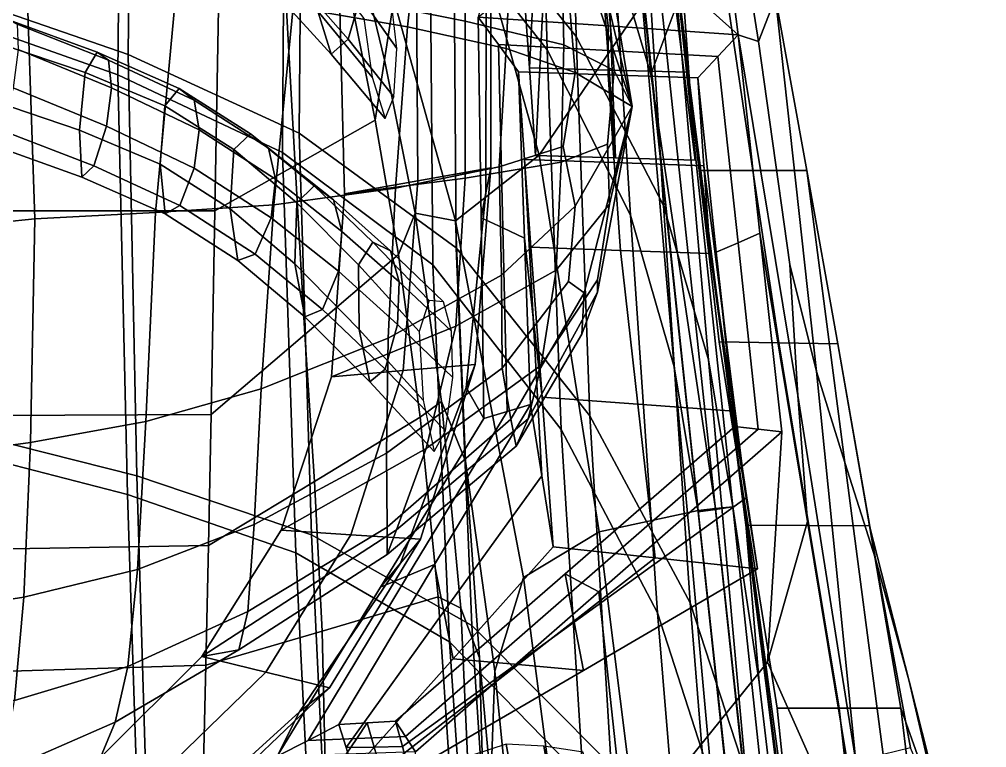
# Model space of a CAD drawing. Extents: x -0.97 to 0.97, y -3.2 to 2.94.
# Drawn here: x 0.1094 to 0.5356, y 2.1244 to 2.4453 of the extents above; entities that cross this region are included whole.
import ezdxf

# ---------------------------------------------------------------- set-up
doc = ezdxf.new("R2010")
doc.units = 0

msp = doc.modelspace()

# ---------------------------------------------------------------- linework, layer by layer
for points in [[(0.35474, 2.43777, 0.65182), (0.35028, 2.61155, 0.51329), (0.30258, 2.66265, 0.55664), (0.30073, 2.50512, 0.6853)], [(0.34186, 2.43184, 0.64524), (0.29019, 2.49743, 0.67627), (0.29177, 2.6549, 0.54807), (0.3372, 2.6057, 0.50708)], [(0.35474, 2.43777, 0.65182), (0.39313, 2.36324, 0.61347), (0.38119, 2.55497, 0.46512), (0.35028, 2.61155, 0.51329)], [(0.0804, 2.60826, 0.71814), (0.07926, 2.45676, 0.83597), (0.15724, 2.42981, 0.83325), (0.15899, 2.58372, 0.71343)], [(0.34186, 2.43184, 0.64524), (0.3372, 2.6057, 0.50708), (0.3666, 2.55096, 0.46133), (0.37865, 2.35906, 0.60939)], [(0.07815, 2.59851, 0.70653), (0.15427, 2.57426, 0.70215), (0.15278, 2.42084, 0.82144), (0.07715, 2.44759, 0.82382)], [(0.23396, 2.55155, 0.70416), (0.15899, 2.58372, 0.71343), (0.15724, 2.42981, 0.83325), (0.2327, 2.39508, 0.82687)], [(0.2263, 2.54273, 0.69365), (0.22536, 2.38659, 0.81583), (0.15278, 2.42084, 0.82144), (0.15427, 2.57426, 0.70215)], [(0.41307, 2.29525, 0.58001), (0.39485, 2.50335, 0.42377), (0.38119, 2.55497, 0.46512), (0.39313, 2.36324, 0.61347)], [(0.23396, 2.55155, 0.70416), (0.2327, 2.39508, 0.82687), (0.30181, 2.34464, 0.81166), (0.30073, 2.50512, 0.6853)], [(0.35004, 2.5474, 0.28552), (0.38767, 2.42118, 0.40106), (0.39988, 2.4542, 0.38582), (0.35942, 2.55006, 0.28417)], [(0.39792, 2.29217, 0.57761), (0.37865, 2.35906, 0.60939), (0.3666, 2.55096, 0.46133), (0.37963, 2.50048, 0.42158)], [(0.35004, 2.5474, 0.28552), (0.34065, 2.54474, 0.28688), (0.38461, 2.45342, 0.38454), (0.38767, 2.42118, 0.40106)], [(0.42297, 2.51155, 0.24647), (0.42143, 2.5481, 0.28594), (0.44254, 2.45491, 0.38916), (0.43509, 2.43553, 0.27027)], [(0.2263, 2.54273, 0.69365), (0.29019, 2.49743, 0.67627), (0.29159, 2.3371, 0.80213), (0.22536, 2.38659, 0.81583)], [(0.33807, 2.50433, 0.21064), (0.33409, 2.42397, 0.20641), (0.33133, 2.46263, 0.17228), (0.33532, 2.54299, 0.17652)], [(0.3942, 2.5021, 0.20964), (0.39145, 2.54076, 0.17552), (0.40161, 2.46062, 0.16934), (0.40436, 2.42196, 0.20347)], [(0.30572, 2.51095, 0.06172), (0.2564, 2.53919, 0.0911), (0.25043, 2.45562, 0.14673), (0.30574, 2.4445, 0.08485)], [(0.40232, 2.54031, 0.17532), (0.41318, 2.53987, 0.17513), (0.42604, 2.43846, 0.16755), (0.41382, 2.44954, 0.16844)], [(0.42297, 2.51155, 0.24647), (0.43509, 2.43553, 0.27027), (0.42604, 2.43846, 0.16755), (0.41318, 2.53987, 0.17513)], [(0.28755, 2.50746, -0.28997), (0.28045, 2.44204, -0.31555), (0.22994, 2.45063, -0.36101), (0.24199, 2.52857, -0.32892)], [(0.2703, 2.42744, 0.3058), (0.27441, 2.45399, 0.34356), (0.25597, 2.52033, 0.26663), (0.25579, 2.48713, 0.24348)], [(0.30572, 2.51095, 0.06172), (0.30574, 2.4445, 0.08485), (0.34927, 2.43407, 0.03311), (0.34808, 2.48404, 0.01838)], [(0.28755, 2.50746, -0.28997), (0.32627, 2.48226, -0.24301), (0.32393, 2.43246, -0.25806), (0.28045, 2.44204, -0.31555)], [(0.31161, 2.48124, 0.33469), (0.33848, 2.38544, 0.42287), (0.38461, 2.45342, 0.38454), (0.34881, 2.5085, 0.32582)], [(0.35474, 2.43777, 0.65182), (0.30073, 2.50512, 0.6853), (0.30181, 2.34464, 0.81166), (0.36079, 2.27057, 0.78246)], [(0.33807, 2.50433, 0.21064), (0.34083, 2.46567, 0.24477), (0.33684, 2.38531, 0.24053), (0.33409, 2.42397, 0.20641)], [(0.35986, 2.50214, -0.07996), (0.36828, 2.47447, -0.05742), (0.37939, 2.40685, -0.11433), (0.35883, 2.49482, -0.11486)], [(0.3942, 2.5021, 0.20964), (0.40436, 2.42196, 0.20347), (0.40711, 2.3833, 0.23759), (0.39695, 2.46344, 0.24376)], [(0.41307, 2.29525, 0.58001), (0.42379, 2.23053, 0.54899), (0.39988, 2.4542, 0.38582), (0.39485, 2.50335, 0.42377)], [(0.35304, 2.50178, -0.14847), (0.35883, 2.49482, -0.11486), (0.37939, 2.40685, -0.11433), (0.35714, 2.47388, -0.16929)], [(0.39792, 2.29217, 0.57761), (0.37963, 2.50048, 0.42158), (0.38449, 2.45212, 0.38484), (0.40843, 2.22824, 0.54784)], [(0.34186, 2.43184, 0.64524), (0.34815, 2.2646, 0.77542), (0.29159, 2.3371, 0.80213), (0.29019, 2.49743, 0.67627)], [(0.05904, 2.3515, -0.40381), (0.05912, 2.46713, -0.42557), (0.11164, 2.49237, -0.4049), (0.11615, 2.35736, -0.39454)], [(0.16939, 2.36017, -0.38308), (0.11615, 2.35736, -0.39454), (0.11164, 2.49237, -0.4049), (0.17841, 2.45822, -0.38466)], [(0.2703, 2.42744, 0.3058), (0.25579, 2.48713, 0.24348), (0.25561, 2.45393, 0.22032), (0.26618, 2.4009, 0.26805)], [(0.31161, 2.48124, 0.33469), (0.27441, 2.45399, 0.34356), (0.30149, 2.35646, 0.42289), (0.33848, 2.38544, 0.42287)], [(0.35128, 2.45707, -0.19927), (0.35434, 2.42188, -0.19835), (0.32393, 2.43246, -0.25806), (0.32627, 2.48226, -0.24301)], [(0.36855, 2.45798, -0.02581), (0.34808, 2.48404, 0.01838), (0.34927, 2.43407, 0.03311), (0.3714, 2.42278, -0.02695)], [(0.25427, 2.43662, 0.37731), (0.25975, 2.45521, 0.38211), (0.2416, 2.47719, 0.42942), (0.23325, 2.46046, 0.43102)], [(0.24086, 2.44894, 0.33551), (0.2468, 2.42989, 0.36117), (0.22357, 2.45556, 0.4212), (0.21798, 2.4751, 0.3975)], [(0.24086, 2.44894, 0.33551), (0.23965, 2.47369, 0.31941), (0.26122, 2.44564, 0.25168), (0.26475, 2.41984, 0.26463)], [(0.35128, 2.45707, -0.19927), (0.35714, 2.47388, -0.16929), (0.37939, 2.40685, -0.11433), (0.35434, 2.42188, -0.19835)], [(0.36855, 2.45798, -0.02581), (0.3714, 2.42278, -0.02695), (0.37939, 2.40685, -0.11433), (0.36828, 2.47447, -0.05742)], [(0.25973, 2.47178, 0.37375), (0.25975, 2.45521, 0.38211), (0.27565, 2.43248, 0.33205), (0.27358, 2.45, 0.32676)], [(0.28489, 2.37416, 0.12454), (0.28435, 2.46074, 0.13753), (0.31717, 2.4691, 0.13021), (0.31708, 2.37986, 0.11748)], [(0.31496, 2.36888, 0.13446), (0.31708, 2.37986, 0.11748), (0.31717, 2.4691, 0.13021), (0.315, 2.45913, 0.14765)], [(0.09778, 2.36085, 0.16228), (0.19555, 2.36085, 0.16228), (0.19741, 2.46647, 0.19645), (0.0987, 2.46647, 0.19645)], [(0.23087, 2.38087, 0.21516), (0.22651, 2.4602, 0.20839), (0.19741, 2.46647, 0.19645), (0.19555, 2.36085, 0.16228)], [(0.36889, 2.46456, 0.24427), (0.37198, 2.38431, 0.23906), (0.33684, 2.38531, 0.24053), (0.34083, 2.46567, 0.24477)], [(0.36889, 2.46456, 0.24427), (0.39695, 2.46344, 0.24376), (0.40711, 2.3833, 0.23759), (0.37198, 2.38431, 0.23906)], [(0.25427, 2.43662, 0.37731), (0.23325, 2.46046, 0.43102), (0.22357, 2.45556, 0.4212), (0.2468, 2.42989, 0.36117)], [(0.23087, 2.38087, 0.21516), (0.26618, 2.4009, 0.26805), (0.25561, 2.45393, 0.22032), (0.22651, 2.4602, 0.20839)], [(0.28489, 2.37416, 0.12454), (0.2527, 2.36845, 0.13161), (0.25043, 2.45562, 0.14673), (0.28435, 2.46074, 0.13753)], [(0.36922, 2.42296, 0.20494), (0.36647, 2.46162, 0.17081), (0.33133, 2.46263, 0.17228), (0.33409, 2.42397, 0.20641)], [(0.36922, 2.42296, 0.20494), (0.40436, 2.42196, 0.20347), (0.40161, 2.46062, 0.16934), (0.36647, 2.46162, 0.17081)], [(0.08132, 2.26429, 0.97047), (0.16117, 2.24421, 0.96418), (0.15724, 2.42981, 0.83325), (0.07926, 2.45676, 0.83597)], [(0.16939, 2.36017, -0.38308), (0.17841, 2.45822, -0.38466), (0.22994, 2.45063, -0.36101), (0.22149, 2.36351, -0.35966)], [(0.30587, 2.37524, 0.08448), (0.30574, 2.4445, 0.08485), (0.25043, 2.45562, 0.14673), (0.2527, 2.36845, 0.13161)], [(0.25427, 2.43662, 0.37731), (0.27437, 2.41107, 0.31821), (0.27565, 2.43248, 0.33205), (0.25975, 2.45521, 0.38211)], [(0.31496, 2.36888, 0.13446), (0.315, 2.45913, 0.14765), (0.3116, 2.44631, 0.16706), (0.31283, 2.35789, 0.15143)], [(0.2703, 2.42744, 0.3058), (0.28382, 2.35995, 0.3585), (0.30149, 2.35646, 0.42289), (0.27441, 2.45399, 0.34356)], [(0.36764, 2.452, 0.16906), (0.36882, 2.44238, 0.1673), (0.3116, 2.44631, 0.16706), (0.32146, 2.45447, 0.16967)], [(0.36486, 2.21945, 0.55175), (0.4085, 2.22889, 0.54769), (0.38461, 2.45342, 0.38454), (0.33848, 2.38544, 0.42287)], [(0.36764, 2.452, 0.16906), (0.41382, 2.44954, 0.16844), (0.42604, 2.43846, 0.16755), (0.36882, 2.44238, 0.1673)], [(0.41611, 2.22939, 0.54842), (0.40843, 2.22824, 0.54784), (0.38449, 2.45212, 0.38484), (0.39219, 2.45316, 0.38533)], [(0.41614, 2.22971, 0.54834), (0.38767, 2.42118, 0.40106), (0.38461, 2.45342, 0.38454), (0.4085, 2.22889, 0.54769)], [(0.41614, 2.22971, 0.54834), (0.42379, 2.23054, 0.549), (0.39988, 2.4542, 0.38582), (0.38767, 2.42118, 0.40106)], [(0.41611, 2.22939, 0.54842), (0.39219, 2.45316, 0.38533), (0.39988, 2.4542, 0.38582), (0.42379, 2.23053, 0.54899)], [(0.43257, 2.37866, 0.44735), (0.42121, 2.45455, 0.38749), (0.39988, 2.4542, 0.38582), (0.40884, 2.37868, 0.44685)], [(0.42999, 2.22192, 0.55315), (0.40884, 2.37868, 0.44685), (0.39988, 2.4542, 0.38582), (0.432, 2.20296, 0.5535)], [(0.43538, 2.15323, 0.59904), (0.42922, 2.2264, 0.54248), (0.39988, 2.4542, 0.38582), (0.42379, 2.23054, 0.549)], [(0.43913, 2.14713, 0.59), (0.432, 2.20296, 0.5535), (0.39988, 2.4542, 0.38582), (0.42922, 2.2264, 0.54248)], [(0.43257, 2.37866, 0.44735), (0.45631, 2.37864, 0.44785), (0.44254, 2.45491, 0.38916), (0.42121, 2.45455, 0.38749)], [(0.44882, 2.33721, 0.27788), (0.43509, 2.43553, 0.27027), (0.44254, 2.45491, 0.38916), (0.46059, 2.29009, 0.33213)], [(0.47315, 2.24997, 0.38453), (0.46059, 2.29009, 0.33213), (0.44254, 2.45491, 0.38916), (0.45631, 2.37864, 0.44785)], [(0.07941, 2.25594, 0.95767), (0.07715, 2.44759, 0.82382), (0.15278, 2.42084, 0.82144), (0.15705, 2.23598, 0.95172)], [(0.27514, 2.37097, -0.31452), (0.22149, 2.36351, -0.35966), (0.22994, 2.45063, -0.36101), (0.28045, 2.44204, -0.31555)], [(0.24086, 2.44894, 0.33551), (0.26475, 2.41984, 0.26463), (0.27048, 2.40158, 0.29311), (0.2468, 2.42989, 0.36117)], [(0.14365, 2.43086, 0.6036), (0.13832, 2.42191, 0.59465), (0.1009, 2.43449, 0.62312), (0.10507, 2.44492, 0.63387)], [(0.14365, 2.43086, 0.6036), (0.10507, 2.44492, 0.63387), (0.10844, 2.4432, 0.65316), (0.14859, 2.42728, 0.62039)], [(0.14991, 2.4151, 0.63287), (0.14859, 2.42728, 0.62039), (0.10844, 2.4432, 0.65316), (0.10885, 2.43197, 0.66706)], [(0.30587, 2.37524, 0.08448), (0.34812, 2.38239, 0.03643), (0.34927, 2.43407, 0.03311), (0.30574, 2.4445, 0.08485)], [(0.32236, 2.35339, 0.15134), (0.31283, 2.35789, 0.15143), (0.3116, 2.44631, 0.16706), (0.32042, 2.43425, 0.16617)], [(0.36879, 2.4316, 0.16614), (0.32042, 2.43425, 0.16617), (0.3116, 2.44631, 0.16706), (0.36882, 2.44238, 0.1673)], [(0.36879, 2.4316, 0.16614), (0.36882, 2.44238, 0.1673), (0.42604, 2.43846, 0.16755), (0.41716, 2.42895, 0.1661)], [(0.27514, 2.37097, -0.31452), (0.28045, 2.44204, -0.31555), (0.32393, 2.43246, -0.25806), (0.3208, 2.38029, -0.26057)], [(0.42606, 2.34684, 0.14417), (0.41716, 2.42895, 0.1661), (0.42604, 2.43846, 0.16755), (0.4357, 2.35104, 0.14412)], [(0.45666, 2.22405, 0.19231), (0.4357, 2.35104, 0.14412), (0.42604, 2.43846, 0.16755), (0.45235, 2.27949, 0.22867)], [(0.44882, 2.33721, 0.27788), (0.45235, 2.27949, 0.22867), (0.42604, 2.43846, 0.16755), (0.43509, 2.43553, 0.27027)], [(0.13588, 2.39652, 0.60569), (0.09807, 2.40924, 0.63479), (0.1009, 2.43449, 0.62312), (0.13832, 2.42191, 0.59465)], [(0.25427, 2.43662, 0.37731), (0.2468, 2.42989, 0.36117), (0.27048, 2.40158, 0.29311), (0.27437, 2.41107, 0.31821)], [(0.32236, 2.35339, 0.15134), (0.32042, 2.43425, 0.16617), (0.32925, 2.42218, 0.16529), (0.33189, 2.34888, 0.15124)], [(0.36879, 2.4316, 0.16614), (0.36876, 2.42081, 0.16497), (0.32925, 2.42218, 0.16529), (0.32042, 2.43425, 0.16617)], [(0.36855, 2.39025, -0.01344), (0.3714, 2.42278, -0.02695), (0.34927, 2.43407, 0.03311), (0.34812, 2.38239, 0.03643)], [(0.35474, 2.43777, 0.65182), (0.36079, 2.27057, 0.78246), (0.40493, 2.18823, 0.74813), (0.39313, 2.36324, 0.61347)], [(0.14991, 2.4151, 0.63287), (0.10885, 2.43197, 0.66706), (0.10657, 2.41505, 0.6729), (0.14773, 2.39828, 0.63855)], [(0.14365, 2.43086, 0.6036), (0.17984, 2.41482, 0.57058), (0.17342, 2.40712, 0.56323), (0.13832, 2.42191, 0.59465)], [(0.14365, 2.43086, 0.6036), (0.14859, 2.42728, 0.62039), (0.18632, 2.40963, 0.58509), (0.17984, 2.41482, 0.57058)], [(0.23806, 2.21818, 0.95376), (0.2327, 2.39508, 0.82687), (0.15724, 2.42981, 0.83325), (0.16117, 2.24421, 0.96418)], [(0.34891, 2.38922, -0.21069), (0.3208, 2.38029, -0.26057), (0.32393, 2.43246, -0.25806), (0.35434, 2.42188, -0.19835)], [(0.34186, 2.43184, 0.64524), (0.37865, 2.35906, 0.60939), (0.39059, 2.18387, 0.74367), (0.34815, 2.2646, 0.77542)], [(0.36879, 2.4316, 0.16614), (0.41716, 2.42895, 0.1661), (0.40827, 2.41945, 0.16466), (0.36876, 2.42081, 0.16497)], [(0.14991, 2.4151, 0.63287), (0.18852, 2.3966, 0.5962), (0.18632, 2.40963, 0.58509), (0.14859, 2.42728, 0.62039)], [(0.2703, 2.42744, 0.3058), (0.26618, 2.4009, 0.26805), (0.27642, 2.34165, 0.30917), (0.28382, 2.35995, 0.3585)], [(0.42606, 2.34684, 0.14417), (0.41643, 2.34265, 0.14422), (0.40827, 2.41945, 0.16466), (0.41716, 2.42895, 0.1661)], [(0.13588, 2.39652, 0.60569), (0.13832, 2.42191, 0.59465), (0.17342, 2.40712, 0.56323), (0.17139, 2.38148, 0.57358)], [(0.33578, 2.31387, 0.18144), (0.33189, 2.34888, 0.15124), (0.32925, 2.42218, 0.16529), (0.332, 2.38352, 0.19941)], [(0.37151, 2.38216, 0.1991), (0.332, 2.38352, 0.19941), (0.32925, 2.42218, 0.16529), (0.36876, 2.42081, 0.16497)], [(0.36922, 2.42296, 0.20494), (0.33409, 2.42397, 0.20641), (0.33684, 2.38531, 0.24053), (0.37198, 2.38431, 0.23906)], [(0.34891, 2.38922, -0.21069), (0.35434, 2.42188, -0.19835), (0.37939, 2.40685, -0.11433), (0.35434, 2.36304, -0.1876)], [(0.36855, 2.39025, -0.01344), (0.36934, 2.36382, -0.03688), (0.37939, 2.40685, -0.11433), (0.3714, 2.42278, -0.02695)], [(0.36922, 2.42296, 0.20494), (0.37198, 2.38431, 0.23906), (0.40711, 2.3833, 0.23759), (0.40436, 2.42196, 0.20347)], [(0.23112, 2.21026, 0.94211), (0.15705, 2.23598, 0.95172), (0.15278, 2.42084, 0.82144), (0.22536, 2.38659, 0.81583)], [(0.37151, 2.38216, 0.1991), (0.36876, 2.42081, 0.16497), (0.40827, 2.41945, 0.16466), (0.41103, 2.38079, 0.19879)], [(0.42031, 2.30764, 0.17443), (0.41103, 2.38079, 0.19879), (0.40827, 2.41945, 0.16466), (0.41643, 2.34265, 0.14422)], [(0.14215, 2.38076, 0.63496), (0.14773, 2.39828, 0.63855), (0.10657, 2.41505, 0.6729), (0.10184, 2.39629, 0.66798)], [(0.14991, 2.4151, 0.63287), (0.14773, 2.39828, 0.63855), (0.18645, 2.37978, 0.60165), (0.18852, 2.3966, 0.5962)], [(0.21128, 2.39483, 0.53208), (0.20389, 2.38788, 0.52592), (0.17342, 2.40712, 0.56323), (0.17984, 2.41482, 0.57058)], [(0.21128, 2.39483, 0.53208), (0.17984, 2.41482, 0.57058), (0.18632, 2.40963, 0.58509), (0.21916, 2.38853, 0.5447)], [(0.13588, 2.39652, 0.60569), (0.13694, 2.37577, 0.62353), (0.09793, 2.38968, 0.65453), (0.09807, 2.40924, 0.63479)], [(0.22222, 2.37481, 0.55458), (0.21916, 2.38853, 0.5447), (0.18632, 2.40963, 0.58509), (0.18852, 2.3966, 0.5962)], [(0.2023, 2.36183, 0.53545), (0.17139, 2.38148, 0.57358), (0.17342, 2.40712, 0.56323), (0.20389, 2.38788, 0.52592)], [(0.35128, 2.32979, -0.17603), (0.35434, 2.36304, -0.1876), (0.37939, 2.40685, -0.11433), (0.3582, 2.32483, -0.14174)], [(0.35728, 2.30659, -0.11149), (0.3582, 2.32483, -0.14174), (0.37939, 2.40685, -0.11433), (0.36413, 2.32514, -0.08221)], [(0.3641, 2.33046, -0.04728), (0.36413, 2.32514, -0.08221), (0.37939, 2.40685, -0.11433), (0.36934, 2.36382, -0.03688)], [(0.23087, 2.38087, 0.21516), (0.23517, 2.30642, 0.22207), (0.27642, 2.34165, 0.30917), (0.26618, 2.4009, 0.26805)], [(0.14215, 2.38076, 0.63496), (0.10184, 2.39629, 0.66798), (0.09793, 2.38968, 0.65453), (0.13694, 2.37577, 0.62353)], [(0.13588, 2.39652, 0.60569), (0.17139, 2.38148, 0.57358), (0.17363, 2.35962, 0.58959), (0.13694, 2.37577, 0.62353)], [(0.14215, 2.38076, 0.63496), (0.18007, 2.36326, 0.5992), (0.18645, 2.37978, 0.60165), (0.14773, 2.39828, 0.63855)], [(0.22222, 2.37481, 0.55458), (0.18852, 2.3966, 0.5962), (0.18645, 2.37978, 0.60165), (0.22029, 2.35784, 0.55967)], [(0.21128, 2.39483, 0.53208), (0.23928, 2.37193, 0.48613), (0.23168, 2.36444, 0.47822), (0.20389, 2.38788, 0.52592)], [(0.21128, 2.39483, 0.53208), (0.21916, 2.38853, 0.5447), (0.2478, 2.3658, 0.49983), (0.23928, 2.37193, 0.48613)], [(0.23806, 2.21818, 0.95376), (0.30876, 2.17827, 0.93341), (0.30181, 2.34464, 0.81166), (0.2327, 2.39508, 0.82687)], [(0.2023, 2.36183, 0.53545), (0.20389, 2.38788, 0.52592), (0.23168, 2.36444, 0.47822), (0.2308, 2.33757, 0.48593)], [(0.22222, 2.37481, 0.55458), (0.25144, 2.35181, 0.50946), (0.2478, 2.3658, 0.49983), (0.21916, 2.38853, 0.5447)], [(0.34891, 2.38922, -0.21069), (0.35434, 2.36304, -0.1876), (0.3218, 2.33255, -0.23912), (0.3208, 2.38029, -0.26057)], [(0.36855, 2.39025, -0.01344), (0.34812, 2.38239, 0.03643), (0.34595, 2.33476, 0.01605), (0.36934, 2.36382, -0.03688)], [(0.23112, 2.21026, 0.94211), (0.22536, 2.38659, 0.81583), (0.29159, 2.3371, 0.80213), (0.29892, 2.17104, 0.92328)], [(0.36486, 2.21945, 0.55175), (0.33848, 2.38544, 0.42287), (0.30149, 2.35646, 0.42289), (0.33154, 2.1994, 0.55327)], [(0.33578, 2.31387, 0.18144), (0.332, 2.38352, 0.19941), (0.33476, 2.34487, 0.23353), (0.33966, 2.27886, 0.21165)], [(0.37151, 2.38216, 0.1991), (0.37427, 2.3435, 0.23322), (0.33476, 2.34487, 0.23353), (0.332, 2.38352, 0.19941)], [(0.14215, 2.38076, 0.63496), (0.13694, 2.37577, 0.62353), (0.17363, 2.35962, 0.58959), (0.18007, 2.36326, 0.5992)], [(0.2023, 2.36183, 0.53545), (0.20569, 2.33904, 0.54975), (0.17363, 2.35962, 0.58959), (0.17139, 2.38148, 0.57358)], [(0.21324, 2.34181, 0.55795), (0.22029, 2.35784, 0.55967), (0.18645, 2.37978, 0.60165), (0.18007, 2.36326, 0.5992)], [(0.23087, 2.38087, 0.21516), (0.19555, 2.36085, 0.16228), (0.19392, 2.2712, 0.13496), (0.23517, 2.30642, 0.22207)], [(0.27514, 2.37097, -0.31452), (0.3208, 2.38029, -0.26057), (0.3218, 2.33255, -0.23912), (0.27194, 2.3048, -0.28771)], [(0.28489, 2.37416, 0.12454), (0.31708, 2.37986, 0.11748), (0.31021, 2.29321, 0.08689), (0.27854, 2.2905, 0.09427)], [(0.30587, 2.37524, 0.08448), (0.30164, 2.31016, 0.06088), (0.34595, 2.33476, 0.01605), (0.34812, 2.38239, 0.03643)], [(0.31496, 2.36888, 0.13446), (0.30629, 2.28309, 0.10314), (0.31021, 2.29321, 0.08689), (0.31708, 2.37986, 0.11748)], [(0.37151, 2.38216, 0.1991), (0.41103, 2.38079, 0.19879), (0.41378, 2.34213, 0.23291), (0.37427, 2.3435, 0.23322)], [(0.43257, 2.37866, 0.44735), (0.40884, 2.37868, 0.44685), (0.41779, 2.30316, 0.50787), (0.44394, 2.30276, 0.50721)], [(0.42999, 2.22192, 0.55315), (0.43056, 2.22245, 0.57088), (0.41779, 2.30316, 0.50787), (0.40884, 2.37868, 0.44685)], [(0.42031, 2.30764, 0.17443), (0.4242, 2.27263, 0.20463), (0.41378, 2.34213, 0.23291), (0.41103, 2.38079, 0.19879)], [(0.43257, 2.37866, 0.44735), (0.44394, 2.30276, 0.50721), (0.47008, 2.30236, 0.50654), (0.45631, 2.37864, 0.44785)], [(0.47315, 2.24997, 0.38453), (0.45631, 2.37864, 0.44785), (0.47008, 2.30236, 0.50654), (0.48668, 2.20759, 0.43775)], [(0.22222, 2.37481, 0.55458), (0.22029, 2.35784, 0.55967), (0.24993, 2.33426, 0.51321), (0.25144, 2.35181, 0.50946)], [(0.30587, 2.37524, 0.08448), (0.2527, 2.36845, 0.13161), (0.24686, 2.28779, 0.10165), (0.30164, 2.31016, 0.06088)], [(0.28489, 2.37416, 0.12454), (0.27854, 2.2905, 0.09427), (0.24686, 2.28779, 0.10165), (0.2527, 2.36845, 0.13161)], [(0.27514, 2.37097, -0.31452), (0.27194, 2.3048, -0.28771), (0.21598, 2.28245, -0.32625), (0.22149, 2.36351, -0.35966)], [(0.26516, 2.34714, 0.4308), (0.25879, 2.33706, 0.41562), (0.23168, 2.36444, 0.47822), (0.23928, 2.37193, 0.48613)], [(0.26516, 2.34714, 0.4308), (0.23928, 2.37193, 0.48613), (0.2478, 2.3658, 0.49983), (0.27289, 2.34324, 0.45108)], [(0.27665, 2.32967, 0.46231), (0.27289, 2.34324, 0.45108), (0.2478, 2.3658, 0.49983), (0.25144, 2.35181, 0.50946)], [(0.31496, 2.36888, 0.13446), (0.31283, 2.35789, 0.15143), (0.31406, 2.26948, 0.13581), (0.30629, 2.28309, 0.10314)], [(0.16939, 2.36017, -0.38308), (0.22149, 2.36351, -0.35966), (0.21598, 2.28245, -0.32625), (0.16515, 2.26815, -0.34761)], [(0.21324, 2.34181, 0.55795), (0.18007, 2.36326, 0.5992), (0.17363, 2.35962, 0.58959), (0.20569, 2.33904, 0.54975)], [(0.2023, 2.36183, 0.53545), (0.2308, 2.33757, 0.48593), (0.23508, 2.31426, 0.49952), (0.20569, 2.33904, 0.54975)], [(0.25908, 2.30867, 0.41967), (0.2308, 2.33757, 0.48593), (0.23168, 2.36444, 0.47822), (0.25879, 2.33706, 0.41562)], [(0.35128, 2.32979, -0.17603), (0.32217, 2.29165, -0.20625), (0.3218, 2.33255, -0.23912), (0.35434, 2.36304, -0.1876)], [(0.3641, 2.33046, -0.04728), (0.36934, 2.36382, -0.03688), (0.34595, 2.33476, 0.01605), (0.33934, 2.29285, -0.01494)], [(0.41307, 2.29525, 0.58001), (0.39313, 2.36324, 0.61347), (0.40493, 2.18823, 0.74813), (0.42953, 2.11295, 0.71752)], [(0.05904, 2.3515, -0.40381), (0.11615, 2.35736, -0.39454), (0.11433, 2.25881, -0.35925), (0.05844, 2.25135, -0.3686)], [(0.09778, 2.36085, 0.16228), (0.09696, 2.27081, 0.13496), (0.19392, 2.2712, 0.13496), (0.19555, 2.36085, 0.16228)], [(0.16939, 2.36017, -0.38308), (0.16515, 2.26815, -0.34761), (0.11433, 2.25881, -0.35925), (0.11615, 2.35736, -0.39454)], [(0.21324, 2.34181, 0.55795), (0.24296, 2.31745, 0.50926), (0.24993, 2.33426, 0.51321), (0.22029, 2.35784, 0.55967)], [(0.29538, 2.27684, 0.39194), (0.28382, 2.35995, 0.3585), (0.27642, 2.34165, 0.30917), (0.28598, 2.26997, 0.33709)], [(0.29538, 2.27684, 0.39194), (0.30595, 2.2506, 0.45881), (0.30149, 2.35646, 0.42289), (0.28382, 2.35995, 0.3585)], [(0.32236, 2.35339, 0.15134), (0.3243, 2.27253, 0.1365), (0.31406, 2.26948, 0.13581), (0.31283, 2.35789, 0.15143)], [(0.39792, 2.29217, 0.57761), (0.41447, 2.10966, 0.71481), (0.39059, 2.18387, 0.74367), (0.37865, 2.35906, 0.60939)], [(0.31888, 2.15811, 0.54974), (0.33154, 2.1994, 0.55327), (0.30149, 2.35646, 0.42289), (0.30595, 2.2506, 0.45881)], [(0.32236, 2.35339, 0.15134), (0.33189, 2.34888, 0.15124), (0.33454, 2.27558, 0.13719), (0.3243, 2.27253, 0.1365)], [(0.27665, 2.32967, 0.46231), (0.25144, 2.35181, 0.50946), (0.24993, 2.33426, 0.51321), (0.27602, 2.31086, 0.46288)], [(0.33578, 2.31387, 0.18144), (0.33955, 2.24422, 0.16348), (0.33454, 2.27558, 0.13719), (0.33189, 2.34888, 0.15124)], [(0.42606, 2.34684, 0.14417), (0.4357, 2.35104, 0.14412), (0.44536, 2.26361, 0.12069), (0.43497, 2.26474, 0.12224)], [(0.45666, 2.22405, 0.19231), (0.43895, 2.162, 0.15153), (0.44536, 2.26361, 0.12069), (0.4357, 2.35104, 0.14412)], [(0.26516, 2.34714, 0.4308), (0.28998, 2.32142, 0.37077), (0.28555, 2.30772, 0.34556), (0.25879, 2.33706, 0.41562)], [(0.26516, 2.34714, 0.4308), (0.27289, 2.34324, 0.45108), (0.2962, 2.32077, 0.40039), (0.28998, 2.32142, 0.37077)], [(0.37006, 2.11653, 0.89732), (0.36079, 2.27057, 0.78246), (0.30181, 2.34464, 0.81166), (0.30876, 2.17827, 0.93341)], [(0.38193, 2.27574, 0.20814), (0.33966, 2.27886, 0.21165), (0.33476, 2.34487, 0.23353), (0.37427, 2.3435, 0.23322)], [(0.42606, 2.34684, 0.14417), (0.43497, 2.26474, 0.12224), (0.42459, 2.26586, 0.12378), (0.41643, 2.34265, 0.14422)], [(0.21324, 2.34181, 0.55795), (0.20569, 2.33904, 0.54975), (0.23508, 2.31426, 0.49952), (0.24296, 2.31745, 0.50926)], [(0.23935, 2.24172, 0.22922), (0.28598, 2.26997, 0.33709), (0.27642, 2.34165, 0.30917), (0.23517, 2.30642, 0.22207)], [(0.27665, 2.32967, 0.46231), (0.29984, 2.30797, 0.41413), (0.2962, 2.32077, 0.40039), (0.27289, 2.34324, 0.45108)], [(0.38193, 2.27574, 0.20814), (0.37427, 2.3435, 0.23322), (0.41378, 2.34213, 0.23291), (0.4242, 2.27263, 0.20463)], [(0.42031, 2.30764, 0.17443), (0.41643, 2.34265, 0.14422), (0.42459, 2.26586, 0.12378), (0.4296, 2.23449, 0.15007)], [(0.25908, 2.30867, 0.41967), (0.26378, 2.28553, 0.43439), (0.23508, 2.31426, 0.49952), (0.2308, 2.33757, 0.48593)], [(0.25908, 2.30867, 0.41967), (0.25879, 2.33706, 0.41562), (0.28555, 2.30772, 0.34556), (0.28726, 2.27747, 0.34505)], [(0.35773, 2.11061, 0.88969), (0.29892, 2.17104, 0.92328), (0.29159, 2.3371, 0.80213), (0.34815, 2.2646, 0.77542)], [(0.44882, 2.33721, 0.27788), (0.46059, 2.29009, 0.33213), (0.47788, 2.11825, 0.27694), (0.45235, 2.27949, 0.22867)], [(0.27058, 2.2912, 0.45118), (0.27602, 2.31086, 0.46288), (0.24993, 2.33426, 0.51321), (0.24296, 2.31745, 0.50926)], [(0.27118, 2.25412, -0.23593), (0.27194, 2.3048, -0.28771), (0.3218, 2.33255, -0.23912), (0.32217, 2.29165, -0.20625)], [(0.28857, 2.25626, 0.01432), (0.33934, 2.29285, -0.01494), (0.34595, 2.33476, 0.01605), (0.30164, 2.31016, 0.06088)], [(0.27665, 2.32967, 0.46231), (0.27602, 2.31086, 0.46288), (0.30034, 2.28754, 0.4106), (0.29984, 2.30797, 0.41413)], [(0.35128, 2.32979, -0.17603), (0.3582, 2.32483, -0.14174), (0.32599, 2.26913, -0.159), (0.32217, 2.29165, -0.20625)], [(0.3641, 2.33046, -0.04728), (0.33934, 2.29285, -0.01494), (0.33361, 2.2692, -0.061), (0.36413, 2.32514, -0.08221)], [(0.35728, 2.30659, -0.11149), (0.32822, 2.2573, -0.10965), (0.32599, 2.26913, -0.159), (0.3582, 2.32483, -0.14174)], [(0.35728, 2.30659, -0.11149), (0.36413, 2.32514, -0.08221), (0.33361, 2.2692, -0.061), (0.32822, 2.2573, -0.10965)], [(0.27058, 2.2912, 0.45118), (0.24296, 2.31745, 0.50926), (0.23508, 2.31426, 0.49952), (0.26378, 2.28553, 0.43439)], [(0.27058, 2.2912, 0.45118), (0.29713, 2.26401, 0.38841), (0.30034, 2.28754, 0.4106), (0.27602, 2.31086, 0.46288)], [(0.33578, 2.31387, 0.18144), (0.33966, 2.27886, 0.21165), (0.34457, 2.21285, 0.18976), (0.33955, 2.24422, 0.16348)], [(0.23935, 2.24172, 0.22922), (0.23517, 2.30642, 0.22207), (0.19392, 2.2712, 0.13496), (0.19273, 2.21348, 0.12135)], [(0.28857, 2.25626, 0.01432), (0.30164, 2.31016, 0.06088), (0.24686, 2.28779, 0.10165), (0.22479, 2.22016, 0.04205)], [(0.25908, 2.30867, 0.41967), (0.28726, 2.27747, 0.34505), (0.29213, 2.25484, 0.36181), (0.26378, 2.28553, 0.43439)], [(0.42031, 2.30764, 0.17443), (0.4296, 2.23449, 0.15007), (0.43462, 2.20313, 0.17635), (0.4242, 2.27263, 0.20463)], [(0.27118, 2.25412, -0.23593), (0.21276, 2.22271, -0.26216), (0.21598, 2.28245, -0.32625), (0.27194, 2.3048, -0.28771)], [(0.45726, 2.22226, 0.5707), (0.44394, 2.30276, 0.50721), (0.41779, 2.30316, 0.50787), (0.43056, 2.22245, 0.57088)], [(0.45726, 2.22226, 0.5707), (0.48396, 2.22207, 0.57052), (0.47008, 2.30236, 0.50654), (0.44394, 2.30276, 0.50721)], [(0.5014, 2.15366, 0.49447), (0.48668, 2.20759, 0.43775), (0.47008, 2.30236, 0.50654), (0.48396, 2.22207, 0.57052)], [(0.25548, 2.21821, 0.03346), (0.27854, 2.2905, 0.09427), (0.31021, 2.29321, 0.08689), (0.28618, 2.21627, 0.02487)], [(0.27734, 2.20566, 0.03968), (0.28618, 2.21627, 0.02487), (0.31021, 2.29321, 0.08689), (0.30629, 2.28309, 0.10314)], [(0.41307, 2.29525, 0.58001), (0.42953, 2.11295, 0.71752), (0.4477, 2.00687, 0.71217), (0.42379, 2.23053, 0.54899)], [(0.25548, 2.21821, 0.03346), (0.22479, 2.22016, 0.04205), (0.24686, 2.28779, 0.10165), (0.27854, 2.2905, 0.09427)], [(0.27058, 2.2912, 0.45118), (0.26378, 2.28553, 0.43439), (0.29213, 2.25484, 0.36181), (0.29713, 2.26401, 0.38841)], [(0.27118, 2.25412, -0.23593), (0.32217, 2.29165, -0.20625), (0.32599, 2.26913, -0.159), (0.27145, 2.2215, -0.17174)], [(0.28857, 2.25626, 0.01432), (0.27552, 2.22042, -0.0452), (0.33361, 2.2692, -0.061), (0.33934, 2.29285, -0.01494)], [(0.39792, 2.29217, 0.57761), (0.40843, 2.22824, 0.54784), (0.43238, 2.00437, 0.71084), (0.41447, 2.10966, 0.71481)], [(0.47315, 2.24997, 0.38453), (0.48999, 2.12131, 0.32121), (0.47788, 2.11825, 0.27694), (0.46059, 2.29009, 0.33213)], [(0.16141, 2.20294, -0.28204), (0.16515, 2.26815, -0.34761), (0.21598, 2.28245, -0.32625), (0.21276, 2.22271, -0.26216)], [(0.27734, 2.20566, 0.03968), (0.30629, 2.28309, 0.10314), (0.31406, 2.26948, 0.13581), (0.26851, 2.19505, 0.05449)], [(0.29538, 2.27684, 0.39194), (0.28598, 2.26997, 0.33709), (0.29394, 2.19084, 0.36004), (0.30382, 2.1858, 0.41606)], [(0.29538, 2.27684, 0.39194), (0.30382, 2.1858, 0.41606), (0.31209, 2.16399, 0.47581), (0.30595, 2.2506, 0.45881)], [(0.38193, 2.27574, 0.20814), (0.38959, 2.20799, 0.18306), (0.34457, 2.21285, 0.18976), (0.33966, 2.27886, 0.21165)], [(0.45666, 2.22405, 0.19231), (0.45235, 2.27949, 0.22867), (0.47788, 2.11825, 0.27694), (0.47762, 2.09705, 0.2405)], [(0.28043, 2.20007, 0.05883), (0.26851, 2.19505, 0.05449), (0.31406, 2.26948, 0.13581), (0.3243, 2.27253, 0.1365)], [(0.28043, 2.20007, 0.05883), (0.3243, 2.27253, 0.1365), (0.33454, 2.27558, 0.13719), (0.29235, 2.20509, 0.06317)], [(0.29644, 2.18432, 0.08344), (0.29235, 2.20509, 0.06317), (0.33454, 2.27558, 0.13719), (0.33955, 2.24422, 0.16348)], [(0.38193, 2.27574, 0.20814), (0.4242, 2.27263, 0.20463), (0.43462, 2.20313, 0.17635), (0.38959, 2.20799, 0.18306)], [(0.09636, 2.21192, 0.12135), (0.19273, 2.21348, 0.12135), (0.19392, 2.2712, 0.13496), (0.09696, 2.27081, 0.13496)], [(0.16141, 2.20294, -0.28204), (0.11135, 2.19076, -0.29651), (0.11433, 2.25881, -0.35925), (0.16515, 2.26815, -0.34761)], [(0.23935, 2.24172, 0.22922), (0.24273, 2.17577, 0.23647), (0.29394, 2.19084, 0.36004), (0.28598, 2.26997, 0.33709)], [(0.27136, 2.20955, -0.10769), (0.32822, 2.2573, -0.10965), (0.33361, 2.2692, -0.061), (0.27552, 2.22042, -0.0452)], [(0.27136, 2.20955, -0.10769), (0.27145, 2.2215, -0.17174), (0.32599, 2.26913, -0.159), (0.32822, 2.2573, -0.10965)], [(0.37006, 2.11653, 0.89732), (0.41645, 2.04663, 0.8554), (0.40493, 2.18823, 0.74813), (0.36079, 2.27057, 0.78246)], [(0.08132, 2.26429, 0.97047), (0.08433, 2.05373, 1.10115), (0.16719, 2.04293, 1.0905), (0.16117, 2.24421, 0.96418)], [(0.35773, 2.11061, 0.88969), (0.34815, 2.2646, 0.77542), (0.39059, 2.18387, 0.74367), (0.40233, 2.04212, 0.85037)], [(0.35723, 2.19703, 0.04915), (0.34984, 2.20099, 0.0539), (0.42459, 2.26586, 0.12378), (0.43497, 2.26474, 0.12224)], [(0.35387, 2.1797, 0.07385), (0.4296, 2.23449, 0.15007), (0.42459, 2.26586, 0.12378), (0.34984, 2.20099, 0.0539)], [(0.35723, 2.19703, 0.04915), (0.43497, 2.26474, 0.12224), (0.44536, 2.26361, 0.12069), (0.36463, 2.19306, 0.04441)], [(0.37642, 2.08449, 0.08905), (0.36463, 2.19306, 0.04441), (0.44536, 2.26361, 0.12069), (0.43895, 2.162, 0.15153)], [(0.0568, 2.18216, -0.30652), (0.05844, 2.25135, -0.3686), (0.11433, 2.25881, -0.35925), (0.11135, 2.19076, -0.29651)], [(0.07941, 2.25594, 0.95767), (0.15705, 2.23598, 0.95172), (0.16343, 2.0356, 1.07739), (0.08263, 2.04635, 1.08769)], [(0.28857, 2.25626, 0.01432), (0.22479, 2.22016, 0.04205), (0.18979, 2.16458, -0.02745), (0.27552, 2.22042, -0.0452)], [(0.27118, 2.25412, -0.23593), (0.27145, 2.2215, -0.17174), (0.21004, 2.18438, -0.18586), (0.21276, 2.22271, -0.26216)], [(0.31888, 2.15811, 0.54974), (0.30595, 2.2506, 0.45881), (0.31209, 2.16399, 0.47581), (0.31713, 2.10865, 0.54301)], [(0.47315, 2.24997, 0.38453), (0.48668, 2.20759, 0.43775), (0.5021, 2.12437, 0.36547), (0.48999, 2.12131, 0.32121)], [(0.23806, 2.21818, 0.95376), (0.16117, 2.24421, 0.96418), (0.16719, 2.04293, 1.0905), (0.24709, 2.02818, 1.07414)], [(0.29644, 2.18432, 0.08344), (0.33955, 2.24422, 0.16348), (0.34457, 2.21285, 0.18976), (0.30053, 2.16355, 0.1037)], [(0.23935, 2.24172, 0.22922), (0.19273, 2.21348, 0.12135), (0.19151, 2.1607, 0.1129), (0.24273, 2.17577, 0.23647)], [(0.23112, 2.21026, 0.94211), (0.24059, 2.02099, 1.06185), (0.16343, 2.0356, 1.07739), (0.15705, 2.23598, 0.95172)], [(0.35387, 2.1797, 0.07385), (0.3579, 2.15841, 0.09381), (0.43462, 2.20313, 0.17635), (0.4296, 2.23449, 0.15007)], [(0.41611, 2.22939, 0.54842), (0.44004, 2.00562, 0.71151), (0.43238, 2.00437, 0.71084), (0.40843, 2.22824, 0.54784)], [(0.41614, 2.22971, 0.54834), (0.4085, 2.22889, 0.54769), (0.42907, 2.03888, 0.68736), (0.43671, 2.04005, 0.68806)], [(0.41611, 2.22939, 0.54842), (0.42379, 2.23053, 0.54899), (0.4477, 2.00687, 0.71217), (0.44004, 2.00562, 0.71151)], [(0.41614, 2.22971, 0.54834), (0.43671, 2.04005, 0.68806), (0.4477, 2.00687, 0.71217), (0.42379, 2.23054, 0.549)], [(0.43538, 2.15323, 0.59904), (0.42379, 2.23054, 0.549), (0.4477, 2.00687, 0.71217), (0.45312, 2.00274, 0.70565)], [(0.36486, 2.21945, 0.55175), (0.38625, 2.04903, 0.67905), (0.42907, 2.03888, 0.68736), (0.4085, 2.22889, 0.54769)], [(0.43538, 2.15323, 0.59904), (0.45312, 2.00274, 0.70565), (0.45855, 1.9986, 0.69913), (0.42922, 2.2264, 0.54248)], [(0.43913, 2.14713, 0.59), (0.42922, 2.2264, 0.54248), (0.45855, 1.9986, 0.69913), (0.45876, 1.9936, 0.69208)], [(0.16141, 2.20294, -0.28204), (0.21276, 2.22271, -0.26216), (0.21004, 2.18438, -0.18586), (0.15721, 2.16019, -0.20727)], [(0.27136, 2.20955, -0.10769), (0.20602, 2.16757, -0.11581), (0.21004, 2.18438, -0.18586), (0.27145, 2.2215, -0.17174)], [(0.42999, 2.22192, 0.55315), (0.45115, 2.06517, 0.65946), (0.44333, 2.14174, 0.63389), (0.43056, 2.22245, 0.57088)], [(0.42999, 2.22192, 0.55315), (0.432, 2.20296, 0.5535), (0.45897, 1.98859, 0.68503), (0.45115, 2.06517, 0.65946)], [(0.45726, 2.22226, 0.5707), (0.43056, 2.22245, 0.57088), (0.44333, 2.14174, 0.63389), (0.47058, 2.14176, 0.63419)], [(0.45666, 2.22405, 0.19231), (0.47762, 2.09705, 0.2405), (0.47737, 2.07586, 0.20406), (0.43895, 2.162, 0.15153)], [(0.45726, 2.22226, 0.5707), (0.47058, 2.14176, 0.63419), (0.49783, 2.14178, 0.63449), (0.48396, 2.22207, 0.57052)], [(0.5014, 2.15366, 0.49447), (0.48396, 2.22207, 0.57052), (0.49783, 2.14178, 0.63449), (0.51642, 2.08916, 0.54763)], [(0.27136, 2.20955, -0.10769), (0.27552, 2.22042, -0.0452), (0.18979, 2.16458, -0.02745), (0.20602, 2.16757, -0.11581)], [(0.25548, 2.21821, 0.03346), (0.21792, 2.15765, -0.03756), (0.18979, 2.16458, -0.02745), (0.22479, 2.22016, 0.04205)], [(0.25548, 2.21821, 0.03346), (0.28618, 2.21627, 0.02487), (0.24606, 2.15071, -0.04767), (0.21792, 2.15765, -0.03756)], [(0.23806, 2.21818, 0.95376), (0.24709, 2.02818, 1.07414), (0.32019, 2.00282, 1.04622), (0.30876, 2.17827, 0.93341)], [(0.36486, 2.21945, 0.55175), (0.33154, 2.1994, 0.55327), (0.35078, 2.05354, 0.66462), (0.38625, 2.04903, 0.67905)], [(0.09636, 2.21192, 0.12135), (0.09575, 2.15777, 0.1129), (0.19151, 2.1607, 0.1129), (0.19273, 2.21348, 0.12135)], [(0.27734, 2.20566, 0.03968), (0.23286, 2.14011, -0.03418), (0.24606, 2.15071, -0.04767), (0.28618, 2.21627, 0.02487)], [(0.32921, 2.16098, 0.09876), (0.30053, 2.16355, 0.1037), (0.34457, 2.21285, 0.18976), (0.38959, 2.20799, 0.18306)], [(0.23112, 2.21026, 0.94211), (0.29892, 2.17104, 0.92328), (0.31076, 1.99609, 1.03546), (0.24059, 2.02099, 1.06185)], [(0.32921, 2.16098, 0.09876), (0.38959, 2.20799, 0.18306), (0.43462, 2.20313, 0.17635), (0.3579, 2.15841, 0.09381)], [(0.27734, 2.20566, 0.03968), (0.26851, 2.19505, 0.05449), (0.22296, 2.12062, -0.02684), (0.23286, 2.14011, -0.03418)], [(0.28043, 2.20007, 0.05883), (0.29235, 2.20509, 0.06317), (0.25016, 2.1346, -0.01084), (0.23656, 2.12761, -0.01884)], [(0.29644, 2.18432, 0.08344), (0.25332, 2.12442, 0.0034), (0.25016, 2.1346, -0.01084), (0.29235, 2.20509, 0.06317)], [(0.5014, 2.15366, 0.49447), (0.51884, 2.08524, 0.41843), (0.5021, 2.12437, 0.36547), (0.48668, 2.20759, 0.43775)], [(0.16141, 2.20294, -0.28204), (0.15721, 2.16019, -0.20727), (0.10722, 2.14513, -0.22799), (0.11135, 2.19076, -0.29651)], [(0.28043, 2.20007, 0.05883), (0.23656, 2.12761, -0.01884), (0.22296, 2.12062, -0.02684), (0.26851, 2.19505, 0.05449)], [(0.35723, 2.19703, 0.04915), (0.27949, 2.12932, -0.02393), (0.27508, 2.13613, -0.01599), (0.34984, 2.20099, 0.0539)], [(0.35387, 2.1797, 0.07385), (0.34984, 2.20099, 0.0539), (0.27508, 2.13613, -0.01599), (0.27813, 2.12492, -0.00236)], [(0.31888, 2.15811, 0.54974), (0.33, 2.04679, 0.63799), (0.35078, 2.05354, 0.66462), (0.33154, 2.1994, 0.55327)], [(0.43913, 2.14713, 0.59), (0.45876, 1.9936, 0.69208), (0.45897, 1.98859, 0.68503), (0.432, 2.20296, 0.5535)], [(0.35723, 2.19703, 0.04915), (0.36463, 2.19306, 0.04441), (0.2839, 2.12251, -0.03187), (0.27949, 2.12932, -0.02393)], [(0.2446, 2.09757, 0.24367), (0.29938, 2.10925, 0.38626), (0.29394, 2.19084, 0.36004), (0.24273, 2.17577, 0.23647)], [(0.37642, 2.08449, 0.08905), (0.29148, 1.99925, 0.01573), (0.2839, 2.12251, -0.03187), (0.36463, 2.19306, 0.04441)], [(0.30802, 2.0945, 0.44081), (0.30382, 2.1858, 0.41606), (0.29394, 2.19084, 0.36004), (0.29938, 2.10925, 0.38626)], [(0.0568, 2.18216, -0.30652), (0.11135, 2.19076, -0.29651), (0.10722, 2.14513, -0.22799), (0.05433, 2.1354, -0.24002)], [(0.44245, 1.98223, 0.81755), (0.42953, 2.11295, 0.71752), (0.40493, 2.18823, 0.74813), (0.41645, 2.04663, 0.8554)], [(0.15155, 2.13559, -0.14425), (0.15721, 2.16019, -0.20727), (0.21004, 2.18438, -0.18586), (0.20602, 2.16757, -0.11581)], [(0.29644, 2.18432, 0.08344), (0.30053, 2.16355, 0.1037), (0.25649, 2.11425, 0.01765), (0.25332, 2.12442, 0.0034)], [(0.30802, 2.0945, 0.44081), (0.31448, 2.07951, 0.49163), (0.31209, 2.16399, 0.47581), (0.30382, 2.1858, 0.41606)], [(0.42752, 1.97874, 0.81439), (0.40233, 2.04212, 0.85037), (0.39059, 2.18387, 0.74367), (0.41447, 2.10966, 0.71481)], [(0.35387, 2.1797, 0.07385), (0.27813, 2.12492, -0.00236), (0.28117, 2.1137, 0.01127), (0.3579, 2.15841, 0.09381)], [(0.37006, 2.11653, 0.89732), (0.30876, 2.17827, 0.93341), (0.32019, 2.00282, 1.04622), (0.38263, 1.96018, 1.00091)], [(0.2446, 2.09757, 0.24367), (0.24273, 2.17577, 0.23647), (0.19151, 2.1607, 0.1129), (0.18981, 2.0859, 0.10108)], [(0.35773, 2.11061, 0.88969), (0.37064, 1.95449, 0.99259), (0.31076, 1.99609, 1.03546), (0.29892, 2.17104, 0.92328)], [(0.15155, 2.13559, -0.14425), (0.20602, 2.16757, -0.11581), (0.18979, 2.16458, -0.02745), (0.14516, 2.12006, -0.08709)], [(0.16806, 2.10915, -0.09846), (0.14516, 2.12006, -0.08709), (0.18979, 2.16458, -0.02745), (0.21792, 2.15765, -0.03756)], [(0.32921, 2.16098, 0.09876), (0.26883, 2.11398, 0.01446), (0.25649, 2.11425, 0.01765), (0.30053, 2.16355, 0.1037)], [(0.31657, 2.06405, 0.53499), (0.31713, 2.10865, 0.54301), (0.31209, 2.16399, 0.47581), (0.31448, 2.07951, 0.49163)], [(0.37642, 2.08449, 0.08905), (0.43895, 2.162, 0.15153), (0.47737, 2.07586, 0.20406), (0.38821, 1.97592, 0.1337)], [(0.0949, 2.08196, 0.10108), (0.18981, 2.0859, 0.10108), (0.19151, 2.1607, 0.1129), (0.09575, 2.15777, 0.1129)], [(0.15155, 2.13559, -0.14425), (0.10195, 2.11383, -0.17537), (0.10722, 2.14513, -0.22799), (0.15721, 2.16019, -0.20727)], [(0.16806, 2.10915, -0.09846), (0.21792, 2.15765, -0.03756), (0.24606, 2.15071, -0.04767), (0.19095, 2.09825, -0.10983)], [(0.32921, 2.16098, 0.09876), (0.3579, 2.15841, 0.09381), (0.28117, 2.1137, 0.01127), (0.26883, 2.11398, 0.01446)], [(0.31888, 2.15811, 0.54974), (0.31713, 2.10865, 0.54301), (0.31994, 2.03184, 0.60412), (0.33, 2.04679, 0.63799)], [(0.5014, 2.15366, 0.49447), (0.51642, 2.08916, 0.54763), (0.53559, 2.0461, 0.47138), (0.51884, 2.08524, 0.41843)], [(0.17758, 2.09, -0.09668), (0.19095, 2.09825, -0.10983), (0.24606, 2.15071, -0.04767), (0.23286, 2.14011, -0.03418)], [(0.17758, 2.09, -0.09668), (0.23286, 2.14011, -0.03418), (0.22296, 2.12062, -0.02684), (0.1642, 2.08174, -0.08353)], [(0.47911, 2.06517, 0.65946), (0.47058, 2.14176, 0.63419), (0.44333, 2.14174, 0.63389), (0.45115, 2.06517, 0.65946)], [(0.47911, 2.06517, 0.65946), (0.50707, 2.06517, 0.65946), (0.49783, 2.14178, 0.63449), (0.47058, 2.14176, 0.63419)], [(0.53088, 2.01509, 0.59019), (0.51642, 2.08916, 0.54763), (0.49783, 2.14178, 0.63449), (0.50707, 2.06517, 0.65946)], [(0.15155, 2.13559, -0.14425), (0.14516, 2.12006, -0.08709), (0.09611, 2.0897, -0.1307), (0.10195, 2.11383, -0.17537)], [(0.25802, 2.12846, -0.02139), (0.26262, 2.13536, -0.01342), (0.27508, 2.13613, -0.01599), (0.27949, 2.12932, -0.02393)], [(0.26573, 2.12467, 0.00052), (0.27813, 2.12492, -0.00236), (0.27508, 2.13613, -0.01599), (0.26262, 2.13536, -0.01342)], [(0.25802, 2.12846, -0.02139), (0.23656, 2.12761, -0.01884), (0.25016, 2.1346, -0.01084), (0.26262, 2.13536, -0.01342)], [(0.26573, 2.12467, 0.00052), (0.26262, 2.13536, -0.01342), (0.25016, 2.1346, -0.01084), (0.25332, 2.12442, 0.0034)], [(0.25802, 2.12846, -0.02139), (0.25343, 2.12156, -0.02935), (0.22296, 2.12062, -0.02684), (0.23656, 2.12761, -0.01884)], [(0.25802, 2.12846, -0.02139), (0.27949, 2.12932, -0.02393), (0.2839, 2.12251, -0.03187), (0.25343, 2.12156, -0.02935)], [(0.26573, 2.12467, 0.00052), (0.25332, 2.12442, 0.0034), (0.25649, 2.11425, 0.01765), (0.26883, 2.11398, 0.01446)], [(0.26573, 2.12467, 0.00052), (0.26883, 2.11398, 0.01446), (0.28117, 2.1137, 0.01127), (0.27813, 2.12492, -0.00236)], [(0.32088, 2.06315, 0.31814), (0.33433, 2.06911, 0.3266), (0.32382, 2.1259, 0.28545), (0.30995, 2.12131, 0.27649)], [(0.35029, 2.07122, 0.33326), (0.3404, 2.12502, 0.29389), (0.32382, 2.1259, 0.28545), (0.33433, 2.06911, 0.3266)], [(0.35029, 2.07122, 0.33326), (0.36729, 2.07123, 0.33641), (0.35785, 2.12246, 0.29863), (0.3404, 2.12502, 0.29389)]]:
    msp.add_3dface(points)

doc.saveas('drawing.dxf')
